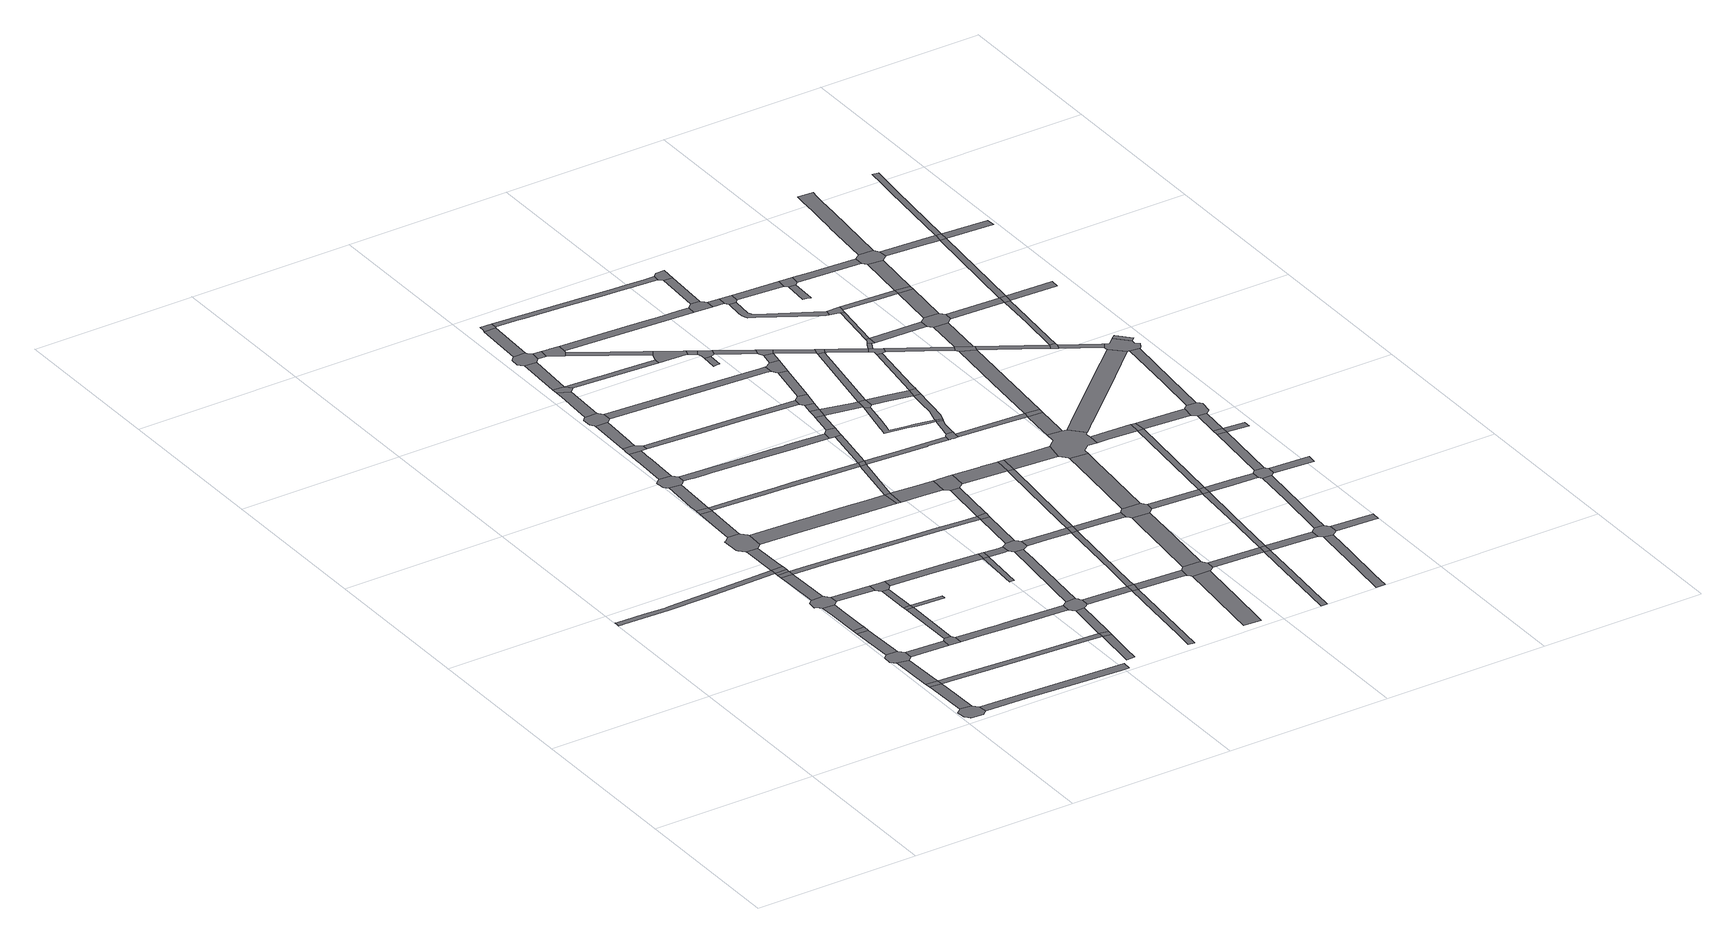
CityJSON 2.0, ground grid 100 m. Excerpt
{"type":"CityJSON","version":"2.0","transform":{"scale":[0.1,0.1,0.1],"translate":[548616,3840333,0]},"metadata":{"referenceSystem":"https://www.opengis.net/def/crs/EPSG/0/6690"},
"CityObjects":{
"road1":{"type":"Road","attributes":{"RoadStructureAttribute.sectionType":"1"},"geometry":[{"type":"MultiSurface","lod":"1","boundaries":[[[0,1,2,3,4,5,6,7,8,9,10,11,12,13]]]}]},
"road2":{"type":"Road","geometry":[{"type":"MultiSurface","lod":"1","boundaries":[[[14,15,16,17,18,19,20,21,22,23,24,25,26,27]]]}]},
"road3":{"type":"Road","attributes":{"RoadStructureAttribute.sectionType":"1"},"geometry":[{"type":"MultiSurface","lod":"1","boundaries":[[[28,29,14,27,30,31,32]]]}]},
"road4":{"type":"Road","geometry":[{"type":"MultiSurface","lod":"1","boundaries":[[[33,28,32,34]]]}]},
"road5":{"type":"Road","attributes":{"RoadStructureAttribute.sectionType":"1"},"geometry":[{"type":"MultiSurface","lod":"1","boundaries":[[[35,33,34,36,37]]]}]},
"road6":{"type":"Road","geometry":[{"type":"MultiSurface","lod":"1","boundaries":[[[38,39,40,41,42,43,44,35,37,45,46,47]]]}]},
"road7":{"type":"Road","attributes":{"RoadStructureAttribute.sectionType":"1"},"geometry":[{"type":"MultiSurface","lod":"1","boundaries":[[[48,49,50,51,38,47]]]}]},
"road8":{"type":"Road","geometry":[{"type":"MultiSurface","lod":"1","boundaries":[[[52,53,50,49]]]}]},
"road9":{"type":"Road","attributes":{"RoadStructureAttribute.sectionType":"1"},"geometry":[{"type":"MultiSurface","lod":"1","boundaries":[[[54,55,53,52,56,57,58]]]}]},
"road10":{"type":"Road","attributes":{"RoadStructureAttribute.sectionType":"1"},"geometry":[{"type":"MultiSurface","lod":"1","boundaries":[[[59,46,45,60,61]]]}]},
"road11":{"type":"Road","geometry":[{"type":"MultiSurface","lod":"1","boundaries":[[[62,63,64,65,66,67,68,69,70,54,58,71,72,73,74,75]]]}]},
"road12":{"type":"Road","attributes":{"RoadStructureAttribute.sectionType":"1"},"geometry":[{"type":"MultiSurface","lod":"1","boundaries":[[[76,77,78,62,75,79,80,81]]]}]},
"road13":{"type":"Road","attributes":{"RoadStructureAttribute.sectionType":"1"},"geometry":[{"type":"MultiSurface","lod":"1","boundaries":[[[82,83,76,81]]]}]},
"road14":{"type":"Road","attributes":{"RoadStructureAttribute.sectionType":"1"},"geometry":[{"type":"MultiSurface","lod":"1","boundaries":[[[84,85,12,86,83,82]]]}]},
"road15":{"type":"Road","geometry":[{"type":"MultiSurface","lod":"1","boundaries":[[[87,13,12,85]]]}]},
"road16":{"type":"Road","attributes":{"RoadStructureAttribute.sectionType":"1"},"geometry":[{"type":"MultiSurface","lod":"1","boundaries":[[[88,89,26,25,90,91,92,93,94]]]}]},
"road17":{"type":"Road","geometry":[{"type":"MultiSurface","lod":"1","boundaries":[[[95,61,60,96,97,98]]]}]},
"road18":{"type":"Road","attributes":{"RoadStructureAttribute.sectionType":"1"},"geometry":[{"type":"MultiSurface","lod":"1","boundaries":[[[99,13,87,100,101]]]}]},
"road19":{"type":"Road","attributes":{"RoadStructureAttribute.sectionType":"1"},"geometry":[{"type":"MultiSurface","lod":"1","boundaries":[[[72,71,102,103]]]}]},
"road20":{"type":"Road","attributes":{"RoadStructureAttribute.sectionType":"1"},"geometry":[{"type":"MultiSurface","lod":"1","boundaries":[[[104,95,98,105,106]]]}]},
"road21":{"type":"Road","geometry":[{"type":"MultiSurface","lod":"1","boundaries":[[[107,108,109,110,111,112,113,99,101,114,115,116,117,118,119,120]]]}]},
"road22":{"type":"Road","attributes":{"RoadStructureAttribute.sectionType":"1"},"geometry":[{"type":"MultiSurface","lod":"1","boundaries":[[[121,122,123,34,32,124,125,126,127,128]]]}]},
"road23":{"type":"Road","geometry":[{"type":"MultiSurface","lod":"1","boundaries":[[[129,130,104,106,131]]]}]},
"road24":{"type":"Road","attributes":{"RoadStructureAttribute.sectionType":"1"},"geometry":[{"type":"MultiSurface","lod":"1","boundaries":[[[132,107,120,133,134]]]}]},
"road25":{"type":"Road","attributes":{"RoadStructureAttribute.sectionType":"1"},"geometry":[{"type":"MultiSurface","lod":"1","boundaries":[[[135,130,129,136]]]}]},
"road26":{"type":"Road","geometry":[{"type":"MultiSurface","lod":"1","boundaries":[[[137,103,102,138,135,136,139,140]]]}]},
"road27":{"type":"Road","geometry":[{"type":"MultiSurface","lod":"1","boundaries":[[[141,132,134,142,143]]]}]},
"road28":{"type":"Road","geometry":[{"type":"MultiSurface","lod":"1","boundaries":[[[144,145,146,131,106]]]}]},
"road29":{"type":"Road","attributes":{"RoadStructureAttribute.sectionType":"1"},"geometry":[{"type":"MultiSurface","lod":"1","boundaries":[[[147,148,141,143,149]]]}]},
"road30":{"type":"Road","geometry":[{"type":"MultiSurface","lod":"1","boundaries":[[[150,151,152,153,154,155,156,147,149,157,158,159,160,161]]]}]},
"road31":{"type":"Road","attributes":{"RoadStructureAttribute.sectionType":"1"},"geometry":[{"type":"MultiSurface","lod":"1","boundaries":[[[162,163,164,165,166,167,168,97,96,169,170,171,172,173]]]}]},
"road32":{"type":"Road","attributes":{"RoadStructureAttribute.sectionType":"1"},"geometry":[{"type":"MultiSurface","lod":"1","boundaries":[[[174,175,176,177,178,150,161,179,180,181]]]}]},
"road33":{"type":"Road","geometry":[{"type":"MultiSurface","lod":"1","boundaries":[[[182,183,184,174,181,185,186,187,188]]]}]},
"road34":{"type":"Road","attributes":{"RoadStructureAttribute.sectionType":"1"},"geometry":[{"type":"MultiSurface","lod":"1","boundaries":[[[189,182,188,190,191,192]]]}]},
"road35":{"type":"Road","attributes":{"RoadStructureAttribute.sectionType":"1"},"geometry":[{"type":"MultiSurface","lod":"1","boundaries":[[[193,140,139,194,195,196,197,198,199,200,201,202]]]}]},
"road36":{"type":"Road","attributes":{"RoadStructureAttribute.sectionType":"1"},"geometry":[{"type":"MultiSurface","lod":"1","boundaries":[[[127,203,204,205,206]]]}]},
"road37":{"type":"Road","attributes":{"RoadStructureAttribute.sectionType":"1"},"geometry":[{"type":"MultiSurface","lod":"1","boundaries":[[[207,208,209,210,211,212,117,116,213,214,215,216,217,218,219]]]}]},
"road38":{"type":"Road","attributes":{"RoadStructureAttribute.sectionType":"1"},"geometry":[{"type":"MultiSurface","lod":"1","boundaries":[[[220,221,222,223,224,82,81,225,226,227,228,229,230,231,232]]]}]},
"road39":{"type":"Road","geometry":[{"type":"MultiSurface","lod":"1","boundaries":[[[233,234,235,236,237,238,239,189,192,240,241,242,243,244]]]}]},
"road40":{"type":"Road","geometry":[{"type":"MultiSurface","lod":"1","boundaries":[[[128,127,206,245]]]}]},
"road41":{"type":"Road","attributes":{"RoadStructureAttribute.sectionType":"1"},"geometry":[{"type":"MultiSurface","lod":"1","boundaries":[[[246,247,248,249,250,233,244,251]]]}]},
"road42":{"type":"Road","attributes":{"RoadStructureAttribute.sectionType":"1"},"geometry":[{"type":"MultiSurface","lod":"1","boundaries":[[[252,253,254,128,245]]]}]},
"road43":{"type":"Road","attributes":{"RoadStructureAttribute.sectionType":"1"},"geometry":[{"type":"MultiSurface","lod":"1","boundaries":[[[255,256,257,258,259,143,142,260,261,262,263,264,265]]]}]},
"road44":{"type":"Road","geometry":[{"type":"MultiSurface","lod":"1","boundaries":[[[266,246,251,267,268]]]}]},
"road45":{"type":"Road","geometry":[{"type":"MultiSurface","lod":"1","boundaries":[[[269,270,271,272,173,172,254,253,273,274,275,276]]]}]},
"road46":{"type":"Road","attributes":{"RoadStructureAttribute.sectionType":"1"},"geometry":[{"type":"MultiSurface","lod":"1","boundaries":[[[277,266,268,278]]]}]},
"road47":{"type":"Road","attributes":{"RoadStructureAttribute.sectionType":"1"},"geometry":[{"type":"MultiSurface","lod":"1","boundaries":[[[201,279,280,281,282]]]}]},
"road48":{"type":"Road","geometry":[{"type":"MultiSurface","lod":"1","boundaries":[[[202,201,282,283]]]}]},
"road49":{"type":"Road","attributes":{"RoadStructureAttribute.sectionType":"1"},"geometry":[{"type":"MultiSurface","lod":"1","boundaries":[[[284,285,286,287,288,160,159,289,290,291,292,293,294,295,296,297]]]}]},
"road50":{"type":"Road","geometry":[{"type":"MultiSurface","lod":"1","boundaries":[[[298,299,300,301,302,303,304,305,306,307,308,277,278,309,310,311,312]]]}]},
"road51":{"type":"Road","attributes":{"RoadStructureAttribute.sectionType":"1"},"geometry":[{"type":"MultiSurface","lod":"1","boundaries":[[[313,314,315,316,317,318,272,271,319,320,321,322,323]]]}]},
"road52":{"type":"Road","attributes":{"RoadStructureAttribute.sectionType":"1"},"geometry":[{"type":"MultiSurface","lod":"1","boundaries":[[[324,283,282,325,326,327]]]}]},
"road53":{"type":"Road","attributes":{"RoadStructureAttribute.sectionType":"1"},"geometry":[{"type":"MultiSurface","lod":"1","boundaries":[[[328,302,301,329]]]}]},
"road54":{"type":"Road","attributes":{"RoadStructureAttribute.sectionType":"1"},"geometry":[{"type":"MultiSurface","lod":"1","boundaries":[[[312,311,330,331]]]}]},
"road55":{"type":"Road","attributes":{"RoadStructureAttribute.sectionType":"1"},"geometry":[{"type":"MultiSurface","lod":"1","boundaries":[[[332,276,275,333,334,335]]]}]},
"road56":{"type":"Road","attributes":{"RoadStructureAttribute.sectionType":"1"},"geometry":[{"type":"MultiSurface","lod":"1","boundaries":[[[334,336,337,338,339,340,341,342]]]}]},
"road57":{"type":"Road","geometry":[{"type":"MultiSurface","lod":"1","boundaries":[[[343,344,345,328,329,346,347,348]]]}]},
"road58":{"type":"Road","geometry":[{"type":"MultiSurface","lod":"1","boundaries":[[[349,219,218,350,351,352]]]}]},
"road59":{"type":"Road","attributes":{"RoadStructureAttribute.sectionType":"1"},"geometry":[{"type":"MultiSurface","lod":"1","boundaries":[[[187,186,353,354,355,356]]]}]},
"road60":{"type":"Road","geometry":[{"type":"MultiSurface","lod":"1","boundaries":[[[357,358,331,330,359,360,361,362,363]]]}]},
"road61":{"type":"Road","attributes":{"RoadStructureAttribute.sectionType":"1"},"geometry":[{"type":"MultiSurface","lod":"1","boundaries":[[[364,365,366,367,268,267,368,369]]]}]},
"road62":{"type":"Road","geometry":[{"type":"MultiSurface","lod":"1","boundaries":[[[370,371,372,373,374,327,326,313,323,375,376,377,378]]]}]},
"road63":{"type":"Road","attributes":{"RoadStructureAttribute.sectionType":"1"},"geometry":[{"type":"MultiSurface","lod":"1","boundaries":[[[264,349,352,379]]]}]},
"road64":{"type":"Road","geometry":[{"type":"MultiSurface","lod":"1","boundaries":[[[335,334,342,380]]]}]},
"road65":{"type":"Road","attributes":{"RoadStructureAttribute.sectionType":"1"},"geometry":[{"type":"MultiSurface","lod":"1","boundaries":[[[231,381,382,373,372,383]]]}]},
"road66":{"type":"Road","attributes":{"RoadStructureAttribute.sectionType":"1"},"geometry":[{"type":"MultiSurface","lod":"1","boundaries":[[[384,385,352,351,386,387,388]]]}]},
"road67":{"type":"Road","attributes":{"RoadStructureAttribute.sectionType":"1"},"geometry":[{"type":"MultiSurface","lod":"1","boundaries":[[[389,390,241,240,391,392,393,394]]]}]},
"road68":{"type":"Road","geometry":[{"type":"MultiSurface","lod":"1","boundaries":[[[395,232,231,383]]]}]},
"road69":{"type":"Road","geometry":[{"type":"MultiSurface","lod":"1","boundaries":[[[265,264,379,396]]]}]},
"road70":{"type":"Road","attributes":{"RoadStructureAttribute.sectionType":"1"},"geometry":[{"type":"MultiSurface","lod":"1","boundaries":[[[397,398,399,360,359,400,401]]]}]},
"road71":{"type":"Road","attributes":{"RoadStructureAttribute.sectionType":"1"},"geometry":[{"type":"MultiSurface","lod":"1","boundaries":[[[402,378,377,403,404,405,406]]]}]},
"road72":{"type":"Road","attributes":{"RoadStructureAttribute.sectionType":"1"},"geometry":[{"type":"MultiSurface","lod":"1","boundaries":[[[407,232,395,408,409]]]}]},
"road73":{"type":"Road","attributes":{"RoadStructureAttribute.sectionType":"1"},"geometry":[{"type":"MultiSurface","lod":"1","boundaries":[[[405,410,411,412,335,380,413,414,415,416,417,418,419]]]}]},
"road74":{"type":"Road","attributes":{"RoadStructureAttribute.sectionType":"1"},"geometry":[{"type":"MultiSurface","lod":"1","boundaries":[[[420,265,396,421,422]]]}]},
"road75":{"type":"Road","attributes":{"RoadStructureAttribute.sectionType":"1"},"geometry":[{"type":"MultiSurface","lod":"1","boundaries":[[[423,424,425,380,342,426,427,428]]]}]},
"road76":{"type":"Road","geometry":[{"type":"MultiSurface","lod":"1","boundaries":[[[429,430,431,388,387,432,407,409,433,434,435,436]]]}]},
"road77":{"type":"Road","geometry":[{"type":"MultiSurface","lod":"1","boundaries":[[[437,297,296,438,420,422,439,440]]]}]},
"road78":{"type":"Road","attributes":{"RoadStructureAttribute.sectionType":"1"},"geometry":[{"type":"MultiSurface","lod":"1","boundaries":[[[441,442,443,444,445,446,447,448,449,450]]]}]},
"road79":{"type":"Road","geometry":[{"type":"MultiSurface","lod":"1","boundaries":[[[406,405,419,451]]]}]},
"road80":{"type":"Road","attributes":{"RoadStructureAttribute.sectionType":"1"},"geometry":[{"type":"MultiSurface","lod":"1","boundaries":[[[452,437,440,453,454]]]}]},
"road81":{"type":"Road","geometry":[{"type":"MultiSurface","lod":"1","boundaries":[[[455,456,401,400,369,368,457,458,459]]]}]},
"road82":{"type":"Road","geometry":[{"type":"MultiSurface","lod":"1","boundaries":[[[460,461,452,454,462]]]}]},
"road83":{"type":"Road","attributes":{"RoadStructureAttribute.sectionType":"1"},"geometry":[{"type":"MultiSurface","lod":"1","boundaries":[[[463,464,465,396,379,466,467,468,469,470]]]}]},
"road84":{"type":"Road","attributes":{"RoadStructureAttribute.sectionType":"1"},"geometry":[{"type":"MultiSurface","lod":"1","boundaries":[[[471,472,473,474,475,476,477,478,363,362,479,480,481]]]}]},
"road85":{"type":"Road","attributes":{"RoadStructureAttribute.sectionType":"1"},"geometry":[{"type":"MultiSurface","lod":"1","boundaries":[[[482,460,462,483]]]}]},
"road86":{"type":"Road","geometry":[{"type":"MultiSurface","lod":"1","boundaries":[[[484,485,428,427,486,441,450,487,488,489,490,491]]]}]},
"road87":{"type":"Road","geometry":[{"type":"MultiSurface","lod":"1","boundaries":[[[492,493,494,495,496,497]]]}]},
"road88":{"type":"Road","geometry":[{"type":"MultiSurface","lod":"1","boundaries":[[[498,356,355,482,483,499]]]}]},
"road89":{"type":"Road","attributes":{"RoadStructureAttribute.sectionType":"1"},"geometry":[{"type":"MultiSurface","lod":"1","boundaries":[[[459,458,500,501]]]}]},
"road90":{"type":"Road","attributes":{"RoadStructureAttribute.sectionType":"1"},"geometry":[{"type":"MultiSurface","lod":"1","boundaries":[[[502,503,504,505,506,348,347,507,508,509,510,511,512,513,514,515,516,517,518,519,520,521,522]]]}]},
"road91":{"type":"Road","attributes":{"RoadStructureAttribute.sectionType":"1"},"geometry":[{"type":"MultiSurface","lod":"1","boundaries":[[[523,524,525,436,435,526,527,528]]]}]},
"road92":{"type":"Road","attributes":{"RoadStructureAttribute.sectionType":"1"},"geometry":[{"type":"MultiSurface","lod":"1","boundaries":[[[527,529,530,406,451,531,532,533,534,535]]]}]},
"road93":{"type":"Road","attributes":{"RoadStructureAttribute.sectionType":"1"},"geometry":[{"type":"MultiSurface","lod":"1","boundaries":[[[536,451,419,537,538,539,540,541,542,543]]]}]},
"road94":{"type":"Road","geometry":[{"type":"MultiSurface","lod":"1","boundaries":[[[501,500,544,545,546,492,497,547,548,549]]]}]},
"road95":{"type":"Road","attributes":{"RoadStructureAttribute.sectionType":"1"},"geometry":[{"type":"MultiSurface","lod":"1","boundaries":[[[550,462,454,551,552]]]}]},
"road96":{"type":"Road","attributes":{"RoadStructureAttribute.sectionType":"1"},"geometry":[{"type":"MultiSurface","lod":"1","boundaries":[[[553,498,499,554]]]}]},
"road97":{"type":"Road","attributes":{"RoadStructureAttribute.sectionType":"1"},"geometry":[{"type":"MultiSurface","lod":"1","boundaries":[[[555,556,557,558,484,491,559,560]]]}]},
"road98":{"type":"Road","attributes":{"RoadStructureAttribute.sectionType":"1"},"geometry":[{"type":"MultiSurface","lod":"1","boundaries":[[[561,562,549,548,563,564,565,566,567]]]}]},
"road99":{"type":"Road","geometry":[{"type":"MultiSurface","lod":"1","boundaries":[[[528,527,535,568]]]}]},
"road100":{"type":"Road","geometry":[{"type":"MultiSurface","lod":"1","boundaries":[[[569,570,571,572,394,393,553,554,573]]]}]},
"road101":{"type":"Road","geometry":[{"type":"MultiSurface","lod":"1","boundaries":[[[552,551,574,575,576,577,578,579,580]]]}]},
"road102":{"type":"Road","attributes":{"RoadStructureAttribute.sectionType":"1"},"geometry":[{"type":"MultiSurface","lod":"1","boundaries":[[[574,581,582,583,584,585,586,587,588,589,590,591,592,593,594,595,596,575]]]}]},
"road103":{"type":"Road","attributes":{"RoadStructureAttribute.sectionType":"1"},"geometry":[{"type":"MultiSurface","lod":"1","boundaries":[[[488,487,597,598,599]]]}]},
"road104":{"type":"Road","geometry":[{"type":"MultiSurface","lod":"1","boundaries":[[[600,601,470,469,602,603,604,605,606,607,608,609]]]}]},
"road105":{"type":"Road","attributes":{"RoadStructureAttribute.sectionType":"1"},"geometry":[{"type":"MultiSurface","lod":"1","boundaries":[[[610,569,573,611]]]}]},
"road106":{"type":"Road","geometry":[{"type":"MultiSurface","lod":"1","boundaries":[[[612,613,543,542,614,555,560,615,616,617,618,619,620]]]}]},
"road107":{"type":"Road","attributes":{"RoadStructureAttribute.sectionType":"1"},"geometry":[{"type":"MultiSurface","lod":"1","boundaries":[[[598,621,622,623,624,625,626,627,628,629,630]]]}]},
"road108":{"type":"Road","geometry":[{"type":"MultiSurface","lod":"1","boundaries":[[[631,632,633,567,566,634,610,611,635,636]]]}]},
"road109":{"type":"Road","attributes":{"RoadStructureAttribute.sectionType":"1"},"geometry":[{"type":"MultiSurface","lod":"1","boundaries":[[[588,637,638,639,600,609,640,641,642]]]}]},
"road110":{"type":"Road","geometry":[{"type":"MultiSurface","lod":"1","boundaries":[[[589,588,642,643]]]}]},
"road111":{"type":"Road","attributes":{"RoadStructureAttribute.sectionType":"1"},"geometry":[{"type":"MultiSurface","lod":"1","boundaries":[[[644,552,580,645,646]]]}]},
"road112":{"type":"Road","attributes":{"RoadStructureAttribute.sectionType":"1"},"geometry":[{"type":"MultiSurface","lod":"1","boundaries":[[[647,568,535,648,649,650,651]]]}]},
"road113":{"type":"Road","attributes":{"RoadStructureAttribute.sectionType":"1"},"geometry":[{"type":"MultiSurface","lod":"1","boundaries":[[[652,580,579,653,654,655,656]]]}]},
"road114":{"type":"Road","attributes":{"RoadStructureAttribute.sectionType":"1"},"geometry":[{"type":"MultiSurface","lod":"1","boundaries":[[[636,635,657,658]]]}]},
"road115":{"type":"Road","attributes":{"RoadStructureAttribute.sectionType":"1"},"geometry":[{"type":"MultiSurface","lod":"1","boundaries":[[[655,659,660,661,662,663,589,643,664,665,666,667,668,669]]]}]},
"road116":{"type":"Road","geometry":[{"type":"MultiSurface","lod":"1","boundaries":[[[670,599,598,630,671]]]}]},
"road117":{"type":"Road","attributes":{"RoadStructureAttribute.sectionType":"1"},"geometry":[{"type":"MultiSurface","lod":"1","boundaries":[[[672,673,612,620,674,675,676,677]]]}]},
"road118":{"type":"Road","geometry":[{"type":"MultiSurface","lod":"1","boundaries":[[[678,679,680,481,480,681,682,683,684,685]]]}]},
"road119":{"type":"Road","attributes":{"RoadStructureAttribute.sectionType":"1"},"geometry":[{"type":"MultiSurface","lod":"1","boundaries":[[[686,606,605,687,688,689]]]}]},
"road120":{"type":"Road","geometry":[{"type":"MultiSurface","lod":"1","boundaries":[[[656,655,669,690,691]]]}]},
"road121":{"type":"Road","geometry":[{"type":"MultiSurface","lod":"1","boundaries":[[[692,693,694,658,657,695,644,646,696]]]}]},
"road122":{"type":"Road","attributes":{"RoadStructureAttribute.sectionType":"1"},"geometry":[{"type":"MultiSurface","lod":"1","boundaries":[[[697,678,685,698]]]}]},
"road123":{"type":"Road","attributes":{"RoadStructureAttribute.sectionType":"1"},"geometry":[{"type":"MultiSurface","lod":"1","boundaries":[[[617,616,699,700,701,702]]]}]},
"road124":{"type":"Road","attributes":{"RoadStructureAttribute.sectionType":"1"},"geometry":[{"type":"MultiSurface","lod":"1","boundaries":[[[682,681,703,704]]]}]},
"road125":{"type":"Road","geometry":[{"type":"MultiSurface","lod":"1","boundaries":[[[705,706,707,708,522,521,709,697,698,710]]]}]},
"road126":{"type":"Road","attributes":{"RoadStructureAttribute.sectionType":"1"},"geometry":[{"type":"MultiSurface","lod":"1","boundaries":[[[701,711,670,671,712,713,714]]]}]},
"road127":{"type":"Road","attributes":{"RoadStructureAttribute.sectionType":"1"},"geometry":[{"type":"MultiSurface","lod":"1","boundaries":[[[715,671,630,716,717]]]}]},
"road128":{"type":"Road","attributes":{"RoadStructureAttribute.sectionType":"1"},"geometry":[{"type":"MultiSurface","lod":"1","boundaries":[[[718,719,656,691,720,721]]]}]},
"road129":{"type":"Road","attributes":{"RoadStructureAttribute.sectionType":"1"},"geometry":[{"type":"MultiSurface","lod":"1","boundaries":[[[722,696,646,723,724,725]]]}]},
"road130":{"type":"Road","geometry":[{"type":"MultiSurface","lod":"1","boundaries":[[[704,703,726,727,728,729]]]}]},
"road131":{"type":"Road","geometry":[{"type":"MultiSurface","lod":"1","boundaries":[[[730,731,732,733,651,650,734,735,672,677,736,737,738,739,740,741,742,743,744,745,746,747]]]}]},
"road132":{"type":"Road","attributes":{"RoadStructureAttribute.sectionType":"1"},"geometry":[{"type":"MultiSurface","lod":"1","boundaries":[[[748,749,750,751,752,753,754,755]]]}]},
"road133":{"type":"Road","attributes":{"RoadStructureAttribute.sectionType":"1"},"geometry":[{"type":"MultiSurface","lod":"1","boundaries":[[[688,756,757,730,747,758,759]]]}]},
"road134":{"type":"Road","geometry":[{"type":"MultiSurface","lod":"1","boundaries":[[[702,701,714,760]]]}]},
"road135":{"type":"Road","attributes":{"RoadStructureAttribute.sectionType":"1"},"geometry":[{"type":"MultiSurface","lod":"1","boundaries":[[[726,761,762,763,764,765,766,767,768,769,770,771,772,773,774,775,727]]]}]},
"road136":{"type":"Road","geometry":[{"type":"MultiSurface","lod":"1","boundaries":[[[725,724,776,777,718,721,778,779,780,781,782,783]]]}]},
"road137":{"type":"Road","attributes":{"RoadStructureAttribute.sectionType":"1"},"geometry":[{"type":"MultiSurface","lod":"1","boundaries":[[[784,785,725,783,786,787]]]}]},
"road138":{"type":"Road","geometry":[{"type":"MultiSurface","lod":"1","boundaries":[[[689,688,759,788]]]}]},
"road139":{"type":"Road","geometry":[{"type":"MultiSurface","lod":"1","boundaries":[[[789,790,791,784,787,792,793]]]}]},
"road140":{"type":"Road","attributes":{"RoadStructureAttribute.sectionType":"1"},"geometry":[{"type":"MultiSurface","lod":"1","boundaries":[[[729,728,794,795]]]}]},
"road141":{"type":"Road","geometry":[{"type":"MultiSurface","lod":"1","boundaries":[[[796,797,798,717,716,748,755,799,800,801]]]}]},
"road142":{"type":"Road","attributes":{"RoadStructureAttribute.sectionType":"1"},"geometry":[{"type":"MultiSurface","lod":"1","boundaries":[[[802,789,793,803]]]}]},
"road143":{"type":"Road","attributes":{"RoadStructureAttribute.sectionType":"1"},"geometry":[{"type":"MultiSurface","lod":"1","boundaries":[[[804,702,760,805]]]}]},
"road144":{"type":"Road","attributes":{"RoadStructureAttribute.sectionType":"1"},"geometry":[{"type":"MultiSurface","lod":"1","boundaries":[[[806,740,739,807,808,804,809]]]}]},
"road145":{"type":"Road","attributes":{"RoadStructureAttribute.sectionType":"1"},"geometry":[{"type":"MultiSurface","lod":"1","boundaries":[[[810,811,760,714,812,813,814]]]}]},
"road146":{"type":"Road","attributes":{"RoadStructureAttribute.sectionType":"1"},"geometry":[{"type":"MultiSurface","lod":"1","boundaries":[[[781,780,815,816,817]]]}]},
"road147":{"type":"Road","geometry":[{"type":"MultiSurface","lod":"1","boundaries":[[[818,770,769,819,802,803,820,821]]]}]},
"road148":{"type":"Road","attributes":{"RoadStructureAttribute.sectionType":"1"},"geometry":[{"type":"MultiSurface","lod":"1","boundaries":[[[822,823,689,788,824,825,826,827,828]]]}]},
"road149":{"type":"Road","geometry":[{"type":"MultiSurface","lod":"1","boundaries":[[[829,830,831,832,833,834]]]}]},
"road150":{"type":"Road","attributes":{"RoadStructureAttribute.sectionType":"1"},"geometry":[{"type":"MultiSurface","lod":"1","boundaries":[[[835,836,796,801,837,838,839,840]]]}]},
"road151":{"type":"Road","attributes":{"RoadStructureAttribute.sectionType":"1"},"geometry":[{"type":"MultiSurface","lod":"1","boundaries":[[[841,793,792,842,843]]]}]},
"road152":{"type":"Road","geometry":[{"type":"MultiSurface","lod":"1","boundaries":[[[795,794,829,834,844,845]]]}]},
"road153":{"type":"Road","attributes":{"RoadStructureAttribute.sectionType":"1"},"geometry":[{"type":"MultiSurface","lod":"1","boundaries":[[[800,799,846,847,848]]]}]},
"road154":{"type":"Road","geometry":[{"type":"MultiSurface","lod":"1","boundaries":[[[809,804,805,849]]]}]},
"road155":{"type":"Road","geometry":[{"type":"MultiSurface","lod":"1","boundaries":[[[817,816,850,822,828,851,852]]]}]},
"road156":{"type":"Road","geometry":[{"type":"MultiSurface","lod":"1","boundaries":[[[853,854,814,813,835,840,855,856,857,858,859]]]}]},
"road157":{"type":"Road","attributes":{"RoadStructureAttribute.sectionType":"1"},"geometry":[{"type":"MultiSurface","lod":"1","boundaries":[[[860,861,817,852,862]]]}]},
"road158":{"type":"Road","attributes":{"RoadStructureAttribute.sectionType":"1"},"geometry":[{"type":"MultiSurface","lod":"1","boundaries":[[[818,821,863,864,865]]]}]},
"road159":{"type":"Road","attributes":{"RoadStructureAttribute.sectionType":"1"},"geometry":[{"type":"MultiSurface","lod":"1","boundaries":[[[866,867,868,869,870,871,872,744,743,873,874,875,876,877]]]}]},
"road160":{"type":"Road","attributes":{"RoadStructureAttribute.sectionType":"1"},"geometry":[{"type":"MultiSurface","lod":"1","boundaries":[[[878,849,805,879,880]]]}]},
"road161":{"type":"Road","attributes":{"RoadStructureAttribute.sectionType":"1"},"geometry":[{"type":"MultiSurface","lod":"1","boundaries":[[[881,853,859,882]]]}]},
"road162":{"type":"Road","geometry":[{"type":"MultiSurface","lod":"1","boundaries":[[[883,884,843,842,885,860,862,886,887,888,889,890,891,892]]]}]},
"road163":{"type":"Road","attributes":{"RoadStructureAttribute.sectionType":"1"},"geometry":[{"type":"MultiSurface","lod":"1","boundaries":[[[893,894,845,844,895,896]]]}]},
"road164":{"type":"Road","attributes":{"RoadStructureAttribute.sectionType":"1"},"geometry":[{"type":"MultiSurface","lod":"1","boundaries":[[[851,828,897,898,899,900]]]}]},
"road165":{"type":"Road","attributes":{"RoadStructureAttribute.sectionType":"1"},"geometry":[{"type":"MultiSurface","lod":"1","boundaries":[[[901,857,856,902,903]]]}]},
"road166":{"type":"Road","attributes":{"RoadStructureAttribute.sectionType":"1"},"geometry":[{"type":"MultiSurface","lod":"1","boundaries":[[[864,904,883,892,905]]]}]},
"road167":{"type":"Road","geometry":[{"type":"MultiSurface","lod":"1","boundaries":[[[906,881,882,907]]]}]},
"road168":{"type":"Road","attributes":{"RoadStructureAttribute.sectionType":"1"},"geometry":[{"type":"MultiSurface","lod":"1","boundaries":[[[908,906,907,909]]]}]},
"road169":{"type":"Road","geometry":[{"type":"MultiSurface","lod":"1","boundaries":[[[865,864,905,910]]]}]},
"road170":{"type":"Road","geometry":[{"type":"MultiSurface","lod":"1","boundaries":[[[911,912,913,907,882]]]}]},
"road171":{"type":"Road","geometry":[{"type":"MultiSurface","lod":"1","boundaries":[[[914,915,916,880,879,917,918,908,909,919,920,921,922,923,924,925,926]]]}]},
"road172":{"type":"Road","geometry":[{"type":"MultiSurface","lod":"1","boundaries":[[[900,899,927,928,929]]]}]},
"road173":{"type":"Road","attributes":{"RoadStructureAttribute.sectionType":"1"},"geometry":[{"type":"MultiSurface","lod":"1","boundaries":[[[930,865,910,931,932]]]}]},
"road174":{"type":"Road","attributes":{"RoadStructureAttribute.sectionType":"1"},"geometry":[{"type":"MultiSurface","lod":"1","boundaries":[[[889,888,933,934]]]}]},
"road175":{"type":"Road","geometry":[{"type":"MultiSurface","lod":"1","boundaries":[[[935,936,896,895,937,930,932,938,939,940,941,942,943,944]]]}]},
"road176":{"type":"Road","attributes":{"RoadStructureAttribute.sectionType":"1"},"geometry":[{"type":"MultiSurface","lod":"1","boundaries":[[[945,928,927,946,947,948]]]}]},
"road177":{"type":"Road","attributes":{"RoadStructureAttribute.sectionType":"1"},"geometry":[{"type":"MultiSurface","lod":"1","boundaries":[[[949,950,900,929,951,952,953]]]}]},
"road178":{"type":"Road","attributes":{"RoadStructureAttribute.sectionType":"1"},"geometry":[{"type":"MultiSurface","lod":"1","boundaries":[[[954,955,914,926,956,957]]]}]},
"road179":{"type":"Road","geometry":[{"type":"MultiSurface","lod":"1","boundaries":[[[958,934,933,949,953,959,960,961]]]}]},
"road180":{"type":"Road","attributes":{"RoadStructureAttribute.sectionType":"1"},"geometry":[{"type":"MultiSurface","lod":"1","boundaries":[[[962,963,964,965,966,967,968,969,935,944,970,971,972,973]]]}]},
"road181":{"type":"Road","geometry":[{"type":"MultiSurface","lod":"1","boundaries":[[[974,975,976,948,947,977,866,877,978,979,954,957,980,981,982,983,984,985,986,987]]]}]},
"road182":{"type":"Road","attributes":{"RoadStructureAttribute.sectionType":"1"},"geometry":[{"type":"MultiSurface","lod":"1","boundaries":[[[988,974,987,989]]]}]},
"road183":{"type":"Road","attributes":{"RoadStructureAttribute.sectionType":"1"},"geometry":[{"type":"MultiSurface","lod":"1","boundaries":[[[990,941,940,991,992,993,994,995]]]}]},
"road184":{"type":"Road","attributes":{"RoadStructureAttribute.sectionType":"1"},"geometry":[{"type":"MultiSurface","lod":"1","boundaries":[[[994,958,961,996]]]}]},
"road185":{"type":"Road","attributes":{"RoadStructureAttribute.sectionType":"1"},"geometry":[{"type":"MultiSurface","lod":"1","boundaries":[[[960,959,997,998]]]}]},
"road186":{"type":"Road","geometry":[{"type":"MultiSurface","lod":"1","boundaries":[[[995,994,996,999,1000]]]}]},
"road187":{"type":"Road","attributes":{"RoadStructureAttribute.sectionType":"1"},"geometry":[{"type":"MultiSurface","lod":"1","boundaries":[[[1001,1002,1003,995,1000,1004,1005,1006]]]}]},
"road188":{"type":"Road","attributes":{"RoadStructureAttribute.sectionType":"1"},"geometry":[{"type":"MultiSurface","lod":"1","boundaries":[[[1000,999,1007,1008]]]}]}
},
"vertices":[
[746,1910,0],[342,1900,0],[320,1900,0],[181,1906,0],[23,1913,0],[9,1914,0],[8,1895,0],[7,1877,0],[26,1876,0],[44,1876,0],[317,1865,0],[544,1870,0],[1003,1880,0],[1002,1917,0],
[1044,156,0],[1040,152,0],[1025,139,0],[1012,127,0],[1018,72,0],[1032,58,0],[1042,48,0],[1044,45,0],[1119,38,0],[1122,41,0],[1134,52,0],[1149,65,0],[1144,118,0],[1116,150,0],
[1037,436,0],[1040,333,0],[1110,385,0],[1109,429,0],[1109,430,0],
[1034,473,0],[1107,467,0],
[1028,742,0],[1106,512,0],[1100,729,0],
[1026,842,0],[1021,838,0],[1018,834,0],[1005,823,0],[1000,769,0],[1016,754,0],[1024,746,0],[1124,755,0],[1125,810,0],[1097,841,0],
[1096,882,0],[1091,1112,0],[1018,1111,0],[1020,1111,0],
[1091,1151,0],[1019,1149,0],
[1013,1438,0],[1015,1344,0],[1090,1194,0],[1086,1345,0],[1085,1430,0],
[1354,798,0],[1360,743,0],[1362,797,0],
[1010,1540,0],[1007,1537,0],[997,1529,0],[982,1516,0],[978,1464,0],[981,1464,0],[985,1464,0],[1002,1449,0],[1009,1442,0],[1111,1456,0],[1112,1508,0],[1099,1522,0],[1087,1536,0],[1082,1541,0],
[1004,1822,0],[1006,1758,0],[1006,1720,0],[1078,1718,0],[1076,1820,0],[1076,1822,0],
[1077,1859,0],[1003,1857,0],
[1076,1859,0],[1076,1882,0],[1003,1878,0],
[1075,1918,0],
[1234,114,0],[1185,117,0],[1409,52,0],[1672,39,0],[1985,22,0],[2031,19,0],[2036,73,0],
[1381,818,0],[1433,740,0],[1435,794,0],[1421,816,0],
[998,2151,0],[1074,1956,0],[1068,2149,0],
[1349,1442,0],[1351,1495,0],
[1377,1178,0],[1420,1172,0],[1420,1178,0],
[999,2334,0],[999,2332,0],[967,2307,0],[960,2302,0],[961,2194,0],[968,2187,0],[998,2155,0],[1073,2153,0],[1098,2177,0],[1103,2181,0],[1107,2291,0],[1102,2297,0],[1073,2331,0],[1072,2333,0],
[1653,435,0],[1201,462,0],[1109,467,0],[1157,427,0],[1399,414,0],[1988,379,0],[2094,373,0],[2096,411,0],
[1417,1206,0],[1377,1205,0],[1420,1206,0],
[1010,2618,0],[1077,2467,0],[1083,2613,0],
[1375,1410,0],[1413,1408,0],
[1417,1492,0],[1374,1411,0],[1439,1437,0],[1442,1490,0],
[1010,2657,0],[1083,2615,0],[1083,2651,0],
[1615,1170,0],[1616,1184,0],[1617,1198,0],
[1022,2937,0],[1012,2710,0],[1095,2928,0],
[1027,3042,0],[1023,3038,0],[1010,3028,0],[994,3015,0],[1000,2961,0],[1012,2948,0],[1019,2940,0],[1098,2931,0],[1111,2942,0],[1126,2956,0],[1129,3008,0],[1100,3037,0],
[1892,771,0],[1805,776,0],[1707,780,0],[1688,781,0],[1622,784,0],[1604,785,0],[1602,785,0],[1554,734,0],[1779,722,0],[2012,710,0],[2095,706,0],[2100,760,0],
[1039,3350,0],[1038,3322,0],[1036,3269,0],[1036,3267,0],[1035,3260,0],[1109,3258,0],[1109,3259,0],[1112,3344,0],
[1041,3416,0],[1040,3388,0],[1040,3387,0],[1112,3346,0],[1147,3344,0],[1150,3384,0],[1114,3413,0],
[1053,3692,0],[1115,3450,0],[1116,3459,0],[1125,3689,0],
[1857,1468,0],[1707,1422,0],[1761,1419,0],[1791,1417,0],[1820,1415,0],[1924,1409,0],[1925,1409,0],[2009,1404,0],[2013,1404,0],[2017,1457,0],
[2067,99,0],[2120,99,0],[2129,191,0],[2146,365,0],
[1808,2253,0],[1752,2256,0],[1741,2257,0],[1628,2263,0],[1454,2273,0],[1421,2275,0],[1265,2173,0],[1367,2168,0],[1774,2147,0],[1788,2146,0],[1790,2146,0],[1944,2138,0],[1940,2246,0],
[2136,1796,0],[1980,1806,0],[1766,1819,0],[1406,1839,0],[1187,1852,0],[1329,1808,0],[1373,1805,0],[1528,1796,0],[1727,1785,0],[1778,1782,0],[2136,1761,0],[2227,1754,0],[2230,1791,0],
[1056,3802,0],[1053,3799,0],[1044,3791,0],[1031,3778,0],[1033,3724,0],[1041,3711,0],[1049,3698,0],[1157,3717,0],[1156,3773,0],[1145,3785,0],[1133,3798,0],[1131,3801,0],
[2150,400,0],
[1070,4097,0],[1068,4040,0],[1066,4005,0],[1064,3959,0],[1064,3958,0],[1141,4066,0],
[2167,560,0],[2179,678,0],[2124,674,0],
[1600,2627,0],[1504,2631,0],[1503,2631,0],[1284,2642,0],[1245,2644,0],[1415,2600,0],[1416,2600,0],[1505,2595,0],[1770,2582,0],[1997,2570,0],[2007,2606,0],
[1070,4135,0],[1171,4091,0],[1140,4129,0],
[2205,768,0],[2201,772,0],[2191,785,0],[2134,783,0],[2193,687,0],[2194,688,0],[2211,700,0],[2215,754,0],
[1084,4429,0],[1156,4424,0],
[1998,1123,0],[2012,1122,0],[2025,1122,0],[2046,1402,0],
[2049,1455,0],
[1830,2969,0],[1779,2971,0],[1778,2971,0],[1717,2975,0],[1443,2990,0],[1159,2954,0],[1199,2951,0],[1260,2948,0],[1297,2946,0],[1370,2942,0],[1421,2939,0],[1804,2915,0],[2019,2902,0],[2023,2956,0],
[1172,4520,0],[1163,4528,0],[1160,4531,0],[1161,4541,0],[1087,4540,0],[1084,4537,0],[1072,4525,0],[1060,4513,0],[1055,4458,0],[1068,4445,0],[1080,4433,0],[1159,4428,0],[1172,4440,0],[1183,4451,0],[1186,4507,0],
[2190,1367,0],[2189,1356,0],[2175,1204,0],[2170,1154,0],[2151,960,0],[2145,901,0],[2200,875,0],[2221,1107,0],[2234,1251,0],[2243,1356,0],[2244,1365,0],
[2140,1448,0],[2140,1396,0],[2167,1395,0],[2167,1448,0],
[1101,4844,0],[1174,4845,0],
[1234,4449,0],[1238,4504,0],
[2370,746,0],[2487,686,0],[2490,686,0],[2494,740,0],
[2468,449,0],[2442,175,0],[2433,88,0],[2429,52,0],[2467,48,0],[2495,356,0],[2524,682,0],
[1107,4895,0],[1105,4859,0],[1104,4857,0],[1177,4853,0],[1177,4855,0],[1179,4892,0],
[1941,2249,0],[1945,2138,0],[1969,2136,0],[1975,2246,0],
[1484,3325,0],[1719,3312,0],[2082,3291,0],[2087,3336,0],
[1292,4501,0],[1285,4502,0],[1321,4395,0],[1341,4427,0],[1342,4429,0],[1345,4443,0],[1349,4498,0],
[1594,4105,0],[1510,4109,0],[1346,4118,0],[1345,4118,0],[1697,4062,0],[1696,4099,0],
[2269,1456,0],[2266,1459,0],[2254,1473,0],[2200,1470,0],[2186,1460,0],[2258,1374,0],[2262,1376,0],[2280,1387,0],[2279,1443,0],
[2035,2569,0],
[2531,737,0],
[2227,1753,0],[2227,1749,0],[2281,1749,0],
[2132,2236,0],[1978,2246,0],[2133,2128,0],[2231,2121,0],[2237,2231,0],
[2117,3717,0],[1686,3743,0],[1519,3695,0],[2118,3663,0],[2146,3661,0],[2145,3717,0],
[2286,1793,0],
[2044,2604,0],
[1726,4186,0],[1694,4206,0],[1398,4392,0],[1715,4150,0],[1734,4180,0],
[2469,1432,0],[2402,1381,0],[2551,1372,0],[2554,1372,0],[2560,1427,0],
[2258,2094,0],[2286,1799,0],[2313,2090,0],
[2553,1360,0],[2542,1255,0],[2513,943,0],[2534,777,0],[2563,1089,0],[2571,1183,0],[2571,1184,0],[2587,1360,0],[2588,1370,0],[2589,1372,0],
[2055,2900,0],[2083,2844,0],[2092,2897,0],
[2822,722,0],[2699,728,0],[2532,737,0],[2817,666,0],[2819,663,0],[2825,721,0],
[2325,2226,0],[2265,2229,0],[2258,2229,0],[2256,2095,0],[2313,2092,0],[2326,2101,0],[2348,2115,0],[2355,2224,0],
[2053,2986,0],[2053,2900,0],[2095,2919,0],[2105,2978,0],
[2841,636,0],[2815,370,0],[2795,161,0],[2795,160,0],[2785,58,0],[2894,52,0],[2924,361,0],[2931,435,0],[2949,631,0],[2956,637,0],
[2594,1424,0],
[2077,3130,0],[2123,3089,0],[2129,3121,0],
[1875,4093,0],[1766,4161,0],[1869,4053,0],[1874,4052,0],[1883,4088,0],
[2088,3196,0],[2081,3150,0],[2142,3186,0],
[2268,2591,0],[2140,2598,0],[2128,2599,0],[2128,2564,0],[2411,2549,0],[2412,2549,0],[2543,2543,0],[2544,2576,0],
[2110,4457,0],[2041,4461,0],[1995,4463,0],[1933,4466,0],[1908,4468,0],[1761,4475,0],[1760,4476,0],[1585,4485,0],[2110,4401,0],[2140,4400,0],[2143,4455,0],
[2100,3264,0],[2155,3254,0],
[2852,748,0],[2847,742,0],[2835,643,0],[2981,656,0],[2985,711,0],[2984,712,0],[2967,736,0],[2962,741,0],
[1926,3967,0],[1921,3873,0],[1941,3873,0],[1960,3873,0],[1964,3965,0],[1965,3966,0],
[2119,3362,0],[2173,3352,0],
[1916,4026,0],[1935,4056,0],
[2106,4834,0],[2051,4837,0],[2010,4839,0],[1919,4844,0],[1800,4851,0],[1299,4846,0],[1308,4846,0],[1356,4842,0],[1439,4836,0],[1636,4825,0],[1759,4817,0],[1760,4817,0],[1854,4811,0],[1945,4805,0],[2000,4801,0],[2014,4801,0],[2050,4799,0],[2051,4799,0],[2106,4797,0],[2169,4792,0],[2171,4830,0],
[2624,2208,0],[2531,2214,0],[2529,2214,0],[2624,2098,0],[2625,2098,0],[2632,2208,0],
[2621,2052,0],[2568,1506,0],[2606,1537,0],[2611,1594,0],[2611,1595,0],[2661,2080,0],[2662,2095,0],
[2597,1424,0],[2637,1369,0],[2763,1362,0],[2830,1357,0],[2831,1357,0],[2884,1354,0],[2885,1353,0],[2888,1407,0],
[1918,4022,0],[1927,4000,0],[1928,3998,0],[1989,3978,0],[1991,3979,0],[2003,4014,0],
[2318,3148,0],[2351,3082,0],[2358,3140,0],
[2170,3627,0],[2222,3617,0],
[2908,1325,0],[2902,1268,0],[2897,1220,0],[2872,958,0],[2992,1052,0],[3015,1318,0],
[2198,3893,0],[2115,3945,0],[2099,3912,0],[2115,3902,0],[2180,3863,0],[2189,3858,0],[2201,3891,0],
[2669,2205,0],
[2190,3740,0],[2175,3730,0],[2173,3729,0],[2157,3717,0],[2244,3730,0],
[2349,3073,0],[2381,3057,0],[2383,3059,0],[2384,3061,0],[2391,3066,0],[2401,3075,0],[2400,3135,0],
[2314,2892,0],[2305,2849,0],[2302,2831,0],[2294,2789,0],[2422,2768,0],[2485,2757,0],[2548,2747,0],[2592,2740,0],[2596,2757,0],[2541,2767,0],[2486,2776,0],[2430,2785,0],[2331,2802,0],[2340,2848,0],[2343,2862,0],[2350,2897,0],
[3297,640,0],[3298,640,0],[3304,694,0],
[2565,2602,0],[2547,2579,0],[2555,2542,0],[2556,2542,0],[2574,2541,0],[2601,2539,0],[2603,2572,0],[2604,2576,0],[2604,2582,0],[2606,2597,0],
[2205,3820,0],[2259,3811,0],
[2917,1434,0],[2911,1428,0],[2902,1332,0],[3022,1324,0],[3045,1345,0],[3052,1400,0],[3050,1402,0],[3031,1423,0],[3027,1428,0],
[3289,518,0],[3261,214,0],[3242,4,0],[3279,2,0],[3289,110,0],[3289,112,0],[3293,165,0],[3294,167,0],[3312,372,0],[3335,637,0],
[2268,3849,0],[2260,3854,0],[2241,3866,0],[2196,3842,0],[2259,3814,0],[2278,3843,0],
[2582,2700,0],[2576,2664,0],[2567,2614,0],[2608,2614,0],[2617,2695,0],[2629,2730,0],
[2634,2743,0],
[2452,3676,0],[2491,3666,0],[2492,3668,0],
[2811,2197,0],[2662,2096,0],[2679,2095,0],[2933,2078,0],[2952,2188,0],
[2501,3117,0],[2498,3057,0],[2607,3036,0],[2639,3030,0],[2651,3090,0],
[2454,3691,0],[2466,3726,0],
[2629,2940,0],[2629,2931,0],[2620,2852,0],[2619,2845,0],[2599,2768,0],[2651,2790,0],[2657,2838,0],[2657,2840,0],[2666,2907,0],[2669,2935,0],[2681,3025,0],
[3304,695,0],[3339,693,0],
[2974,2029,0],[2952,1799,0],[3065,1839,0],[3066,1841,0],[3070,1893,0],[3083,2017,0],
[2175,4483,0],[2162,4472,0],[2161,4471,0],[2256,4394,0],[2259,4449,0],[2248,4462,0],[2242,4468,0],[2231,4481,0],
[2606,2572,0],[2914,2521,0],[3026,2514,0],[3029,2551,0],
[2688,3083,0],[2689,3088,0],
[2501,3704,0],[2499,3705,0],[2482,3715,0],[2454,3689,0],[2510,3698,0],
[2193,4769,0],[2246,4765,0],
[3047,1345,0],[3359,1328,0],[3360,1328,0],[3369,1381,0],
[2329,4390,0],[2332,4445,0],
[2196,4855,0],[2196,4851,0],[2175,4833,0],[2172,4831,0],[2170,4792,0],[2251,4856,0],
[3336,1035,0],[3373,1058,0],[3398,1325,0],[3398,1326,0],
[3342,693,0],[3628,622,0],[3628,677,0],
[2712,3501,0],[2651,3093,0],[2694,3126,0],[2744,3493,0],
[2575,3658,0],[2501,3663,0],[2689,3545,0],[2708,3575,0],
[2345,4369,0],[2388,4365,0],[2404,4386,0],[2408,4441,0],
[3006,2297,0],[3001,2231,0],[2985,2217,0],[2957,2192,0],[2937,2073,0],[2969,2034,0],[3087,2055,0],[3092,2059,0],[3127,2089,0],[3184,2085,0],[3188,2157,0],[3184,2181,0],[3182,2188,0],[3198,2202,0],[3124,2283,0],[3118,2284,0],[3111,2286,0],[3096,2290,0],
[3651,600,0],[3646,553,0],[3612,208,0],[3592,5,0],[3649,3,0],[3659,119,0],[3687,395,0],[3705,590,0],
[3026,2513,0],[3010,2337,0],[3100,2325,0],[3116,2506,0],
[3402,1379,0],
[2337,4257,0],[2337,4229,0],[2342,4212,0],[2350,4197,0],[2382,4178,0],[2386,4176,0],[2678,4007,0],[2712,3988,0],[2730,3984,0],[2736,4021,0],[2722,4029,0],[2678,4054,0],[2404,4207,0],[2395,4212,0],[2379,4242,0],
[2708,3533,0],[2716,3527,0],[2748,3494,0],[2761,3497,0],[2764,3498,0],[2777,3532,0],[2743,3552,0],[2728,3562,0],
[2734,3624,0],[2729,3615,0],[2749,3605,0],[2751,3610,0],
[3119,2543,0],
[2750,3665,0],[2748,3648,0],[2742,3638,0],[2771,3609,0],[2772,3664,0],
[2691,4369,0],[2695,4424,0],
[3659,703,0],[3646,692,0],[3642,689,0],[3738,615,0],[3737,671,0],[3715,698,0],
[2792,3969,0],[2812,3963,0],
[3434,2071,0],[3471,2069,0],
[3255,2154,0],[3251,2082,0],[3432,2071,0],[3438,2144,0],
[3579,1370,0],[3406,1379,0],[3519,1320,0],[3701,1309,0],[3703,1361,0],
[2943,3392,0],[3084,3309,0],[3101,3342,0],
[2821,4025,0],[2783,3971,0],[2815,3978,0],[2817,3990,0],
[3097,3288,0],[3062,2908,0],[3137,2732,0],[3139,2755,0],[3145,2826,0],[3183,3247,0],[3183,3249,0],
[2711,4348,0],[2700,4198,0],[2723,4192,0],[2747,4186,0],[2747,4191,0],[2753,4343,0],
[3717,1290,0],[3692,1038,0],[3723,777,0],[3757,1124,0],[3770,1264,0],[3772,1289,0],
[2781,3663,0],[3096,3597,0],[3098,3654,0],
[2775,4364,0],[2778,4419,0],
[3995,601,0],[3997,601,0],[4003,656,0],
[3466,2142,0],
[3086,3308,0],[3195,3285,0],[3188,3289,0],
[3726,1381,0],[3712,1371,0],[3793,1306,0],[3794,1304,0],[3799,1360,0],[3786,1372,0],[3781,1377,0],
[3121,3569,0],[3101,3343,0],[3213,3568,0],
[3048,3977,0],[3159,3971,0],[3161,4008,0],
[3765,2872,0],[3654,2770,0],[3569,2691,0],[3568,2690,0],[3473,2603,0],[3183,2338,0],[3169,2324,0],[3244,2244,0],[3258,2257,0],[3280,2277,0],[3546,2520,0],[3843,2794,0],
[3733,2127,0],[3758,2052,0],[3767,2125,0],
[3765,1807,0],[3820,1799,0],
[3131,3680,0],[3116,3668,0],[3108,3584,0],[3228,3582,0],[3242,3594,0],[3245,3594,0],[3248,3647,0],[3246,3649,0],[3236,3662,0],[3223,3677,0],
[2868,4414,0],[2811,4417,0],[3166,4342,0],[3168,4396,0],
[3276,3193,0],[3501,3057,0],[3517,3047,0],[3536,3078,0],
[3799,1358,0],[4043,1289,0],[4049,1345,0],
[3159,3970,0],[3251,3964,0],
[3769,1849,0],[3823,1842,0],
[3785,2025,0],[3839,2020,0],
[3254,3999,0],
[3956,1788,0],[3957,1810,0],[3958,1831,0],
[3798,2151,0],[3785,2140,0],[3771,2128,0],[3761,2049,0],[3774,2036,0],[3854,2032,0],[3866,2043,0],[3870,2046,0],[3879,2119,0],[3876,2123,0],[3867,2132,0],[3865,2134,0],[3854,2145,0],
[3557,3023,0],[3569,3057,0],[3570,3076,0],
[3191,4313,0],[3268,4152,0],[3282,4304,0],
[3578,3582,0],[3583,3636,0],
[3203,4422,0],[3187,4410,0],[3179,4327,0],[3298,4317,0],[3317,4333,0],[3319,4334,0],[3317,4389,0],[3308,4400,0],[3307,4402,0],[3294,4418,0],
[3774,2934,0],[3755,2903,0],[3765,2898,0],[3783,2928,0],
[3582,3582,0],[3560,3335,0],[3576,3148,0],[3608,3491,0],[3615,3580,0],
[3858,2792,0],[3824,2415,0],[3880,2433,0],[3915,2783,0],
[3584,3638,0],[3615,3582,0],[3623,3636,0],[3621,3636,0],
[3268,5109,0],[3264,5063,0],[3256,4981,0],[3254,4959,0],[3248,4899,0],[3245,4866,0],[3233,4746,0],[3233,4745,0],[3337,4867,0],[3349,4999,0],[3355,5056,0],[3361,5103,0],
[3851,2952,0],[3809,2913,0],[3804,2915,0],[3765,2879,0],[3851,2795,0],[3859,2795,0],[3918,2786,0],[3928,2796,0],[3930,2797,0],[3948,2829,0],[3939,2834,0],[3922,2844,0],[3924,2862,0],[3925,2871,0],
[3877,2975,0],[3951,2895,0],
[3656,4370,0],[3593,4316,0],[3594,4316,0],[3649,4312,0],[3651,4312,0],[3658,4370,0],
[3688,4310,0],
[3906,3571,0],[3912,3628,0],
[3688,4311,0],[3694,4367,0],
[3727,5085,0],[3718,4988,0],[3706,4870,0],[3742,4871,0],[3754,4984,0],[3764,5083,0],
[3980,4297,0],[3978,4350,0]
]}
